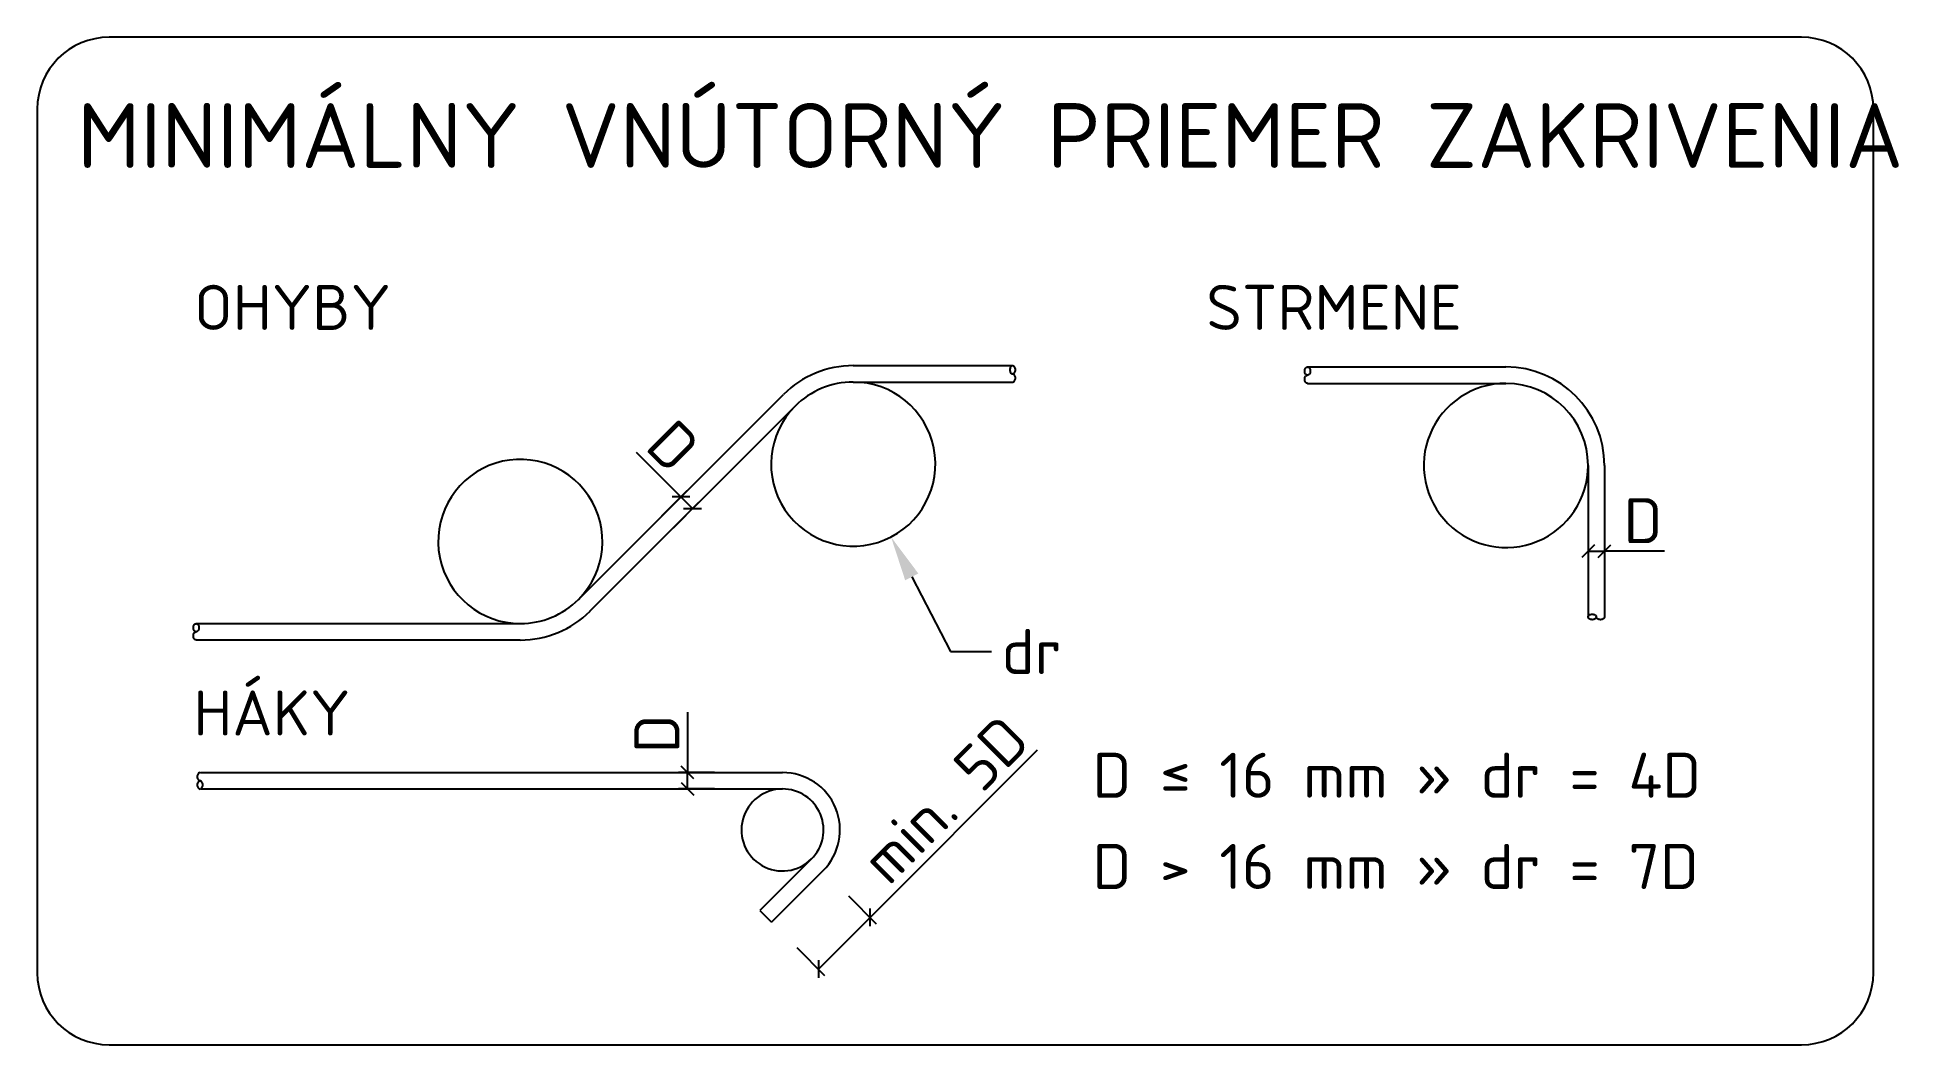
# Model space of a CAD drawing. Header units: metres. Extents: x 0 to 103, y 0 to 56.
import ezdxf
from ezdxf import colors
from ezdxf.entities.mleader import LeaderData, LeaderLine
from ezdxf.math import Vec2, Vec3

# ---------------------------------------------------------------- set-up
doc = ezdxf.new("R2010")
doc.units = ezdxf.units.M
doc.layers.get('DEFPOINTS').update_dxf_attribs({"color": 140})
doc.styles.add('DP_ISOCPEUR', font='isocpeur.ttf')
doc.dimstyles.new('DP_Koty 500 (mm)', dxfattribs={"dimtxt": 1.25, "dimasz": 0.7, "dimexe": 0.5, "dimexo": 0, "dimgap": 0.45, "dimtad": 1, "dimdec": 0, "dimlfac": 1000, "dimzin": 0, "dimdsep": 46, "dimtxsty": 'DP_ISOCPEUR', "dimblk": 'OBLIQUE', "dimcen": 0.225, "dimadec": 0, "dimazin": 0, "dimtfac": 1, "dimtdec": 0, "dimtofl": 0, "dimtmove": 1, "dimatfit": 3, "dimfxl": 1.4, "dimtolj": 1, "dimtzin": 0, "dimarcsym": 0})

# ---------------------------------------------------------------- blocks, each defined once
blk = doc.blocks.new('_Oblique')
at = {"color": 0, "linetype": 'ByBlock', "lineweight": -2}
blk.add_line((-0.5, -0.5), (0.5, 0.5), dxfattribs=at)
blk = doc.blocks.new('*D19')
at = {"color": 0, "lineweight": -2, "transparency": 16777216}
for p, q in [((86.15, 28.93), (86.15, 26.93)), ((87.06, 28.93), (87.06, 26.93)), ((86.15, 27.43), (87.06, 27.43)), ((90.4, 27.43), (87.06, 27.43))]:
    blk.add_line(p, q, dxfattribs=at)
at = {"layer": 'DEFPOINTS', "color": 0, "transparency": 16777216}
for p in [(86.15, 28.93), (87.06, 28.93), (87.06, 27.43)]:
    blk.add_point(p, dxfattribs=at)
at = {"color": 0, "lineweight": -2, "transparency": 16777216, "xscale": 0.7, "yscale": 0.7, "zscale": 0.7, "rotation": 180}
blk.add_blockref('_Oblique', (86.15, 27.43), dxfattribs=at)
at = {"color": 0, "lineweight": -2, "transparency": 16777216, "xscale": 0.7, "yscale": 0.7, "zscale": 0.7}
blk.add_blockref('_Oblique', (87.06, 27.43), dxfattribs=at)
at = {"color": 0, "lineweight": 9, "transparency": 16777216, "insert": (89.2, 29.13), "char_height": 2.5, "attachment_point": 5, "style": 'DP_ISOCPEUR'}
blk.add_mtext('\\A1;D', dxfattribs=at)
blk = doc.blocks.new('*D20')
at = {"color": 0, "lineweight": -2, "transparency": 16777216}
for p, q in [((55.55, 16.37), (46.26, 7.08)), ((45.07, 8.27), (46.61, 6.73)), ((43.39, 4.21), (46.26, 7.08)), ((42.2, 5.4), (43.74, 3.86))]:
    blk.add_line(p, q, dxfattribs=at)
at = {"layer": 'DEFPOINTS', "color": 0, "transparency": 16777216}
for p in [(45.07, 8.27), (46.26, 7.08), (42.2, 5.4)]:
    blk.add_point(p, dxfattribs=at)
at = {"color": 0, "lineweight": -2, "transparency": 16777216, "xscale": 0.7, "yscale": 0.7, "zscale": 0.7}
for p, rotation in [((46.26, 7.08), 45.00000013957379), ((43.39, 4.21), 225.0000001395738)]:
    blk.add_blockref('_Oblique', p, dxfattribs=dict(at, rotation=rotation))
at = {"color": 0, "lineweight": 9, "transparency": 16777216, "insert": (50.41, 13.63), "char_height": 2.5, "attachment_point": 5, "rotation": 45, "style": 'DP_ISOCPEUR'}
blk.add_mtext('\\A1;min. 5D', dxfattribs=at)
blk = doc.blocks.new('*D21')
at = {"color": 0, "lineweight": -2, "transparency": 16777216}
for p, q in [((36.12, 18.48), (36.12, 15.13)), ((37.62, 15.13), (35.62, 15.13)), ((36.12, 14.22), (36.12, 15.13)), ((37.62, 14.22), (35.62, 14.22))]:
    blk.add_line(p, q, dxfattribs=at)
at = {"layer": 'DEFPOINTS', "color": 0, "transparency": 16777216}
for p in [(36.12, 15.13), (37.62, 15.13), (37.62, 14.22)]:
    blk.add_point(p, dxfattribs=at)
at = {"color": 0, "lineweight": -2, "transparency": 16777216, "xscale": 0.7, "yscale": 0.7, "zscale": 0.7}
for p, rotation in [((36.12, 15.13), 90), ((36.12, 14.22), 270)]:
    blk.add_blockref('_Oblique', p, dxfattribs=dict(at, rotation=rotation))
at = {"color": 0, "lineweight": 9, "transparency": 16777216, "insert": (34.42, 17.28), "char_height": 2.5, "attachment_point": 5, "rotation": 90, "style": 'DP_ISOCPEUR'}
blk.add_mtext('\\A1;D', dxfattribs=at)
blk = doc.blocks.new('*D22')
at = {"color": 0, "lineweight": -2, "transparency": 16777216}
for p, q in [((33.27, 32.94), (35.76, 30.45)), ((34.7, 29.39), (36.11, 30.8)), ((35.34, 28.74), (36.76, 30.15)), ((36.4, 29.8), (35.76, 30.45))]:
    blk.add_line(p, q, dxfattribs=at)
at = {"layer": 'DEFPOINTS', "color": 0, "transparency": 16777216}
for p in [(35.76, 30.45), (34.7, 29.39), (35.34, 28.74)]:
    blk.add_point(p, dxfattribs=at)
at = {"color": 0, "lineweight": -2, "transparency": 16777216, "xscale": 0.7, "yscale": 0.7, "zscale": 0.7}
for p, rotation in [((35.76, 30.45), 134.9999999999927), ((36.4, 29.8), 314.9999999999927)]:
    blk.add_blockref('_Oblique', p, dxfattribs=dict(at, rotation=rotation))
at = {"color": 0, "lineweight": 9, "transparency": 16777216, "insert": (35.32, 33.29), "char_height": 2.5, "attachment_point": 5, "rotation": 315, "style": 'DP_ISOCPEUR'}
blk.add_mtext('\\A1;D', dxfattribs=at)

msp = doc.modelspace()

# ---------------------------------------------------------------- linework, layer by layer
at = {"color": 0}
for p, q in [((45.328, 37.7478), (54.2115, 37.7478)), ((70.5636, 37.6745), (81.5864, 37.6745)), ((45.328, 36.8354), (54.2115, 36.8354)), ((70.5636, 36.7622), (81.5864, 36.7622)), ((30.0599, 24.7472), (41.4571, 36.1444)), ((30.7051, 24.1021), (42.1023, 35.4993)), ((86.1483, 32.2002), (86.1483, 23.7815)), ((87.0607, 32.2002), (87.0607, 23.7815)), ((8.8265, 23.4111), (26.8342, 23.4111)), ((8.8265, 22.4987), (26.8342, 22.4987)), ((9.0713, 15.1328), (41.3985, 15.1328)), ((9.0713, 14.2204), (41.3985, 14.2204)), ((43.0114, 10.3266), (40.144, 7.4592)), ((43.6565, 9.6814), (40.7892, 6.8141)), ((40.144, 7.4592), (40.7892, 6.8141))]:
    msp.add_line(p, q, dxfattribs=at)
for points in [[(98.0001, 56), (4, 56, 0.41421356), (0, 52), (0, 4, 0.41421356), (4, 0), (98, 0, 0.41421356), (102, 4), (102, 52, 0.41421356), (98, 56)], [(54.1825, 36.8314, 0.13748252), (54.2383, 36.8471, 0.1070258), (54.292, 36.8981, 0.08090165), (54.3248, 36.9685, 0.06883571), (54.3373, 37.0589, 0.06883571), (54.3248, 37.1492, 0.08090165), (54.292, 37.2197, 0.1070258), (54.2383, 37.2706, 0.13748252), (54.1825, 37.2863, 0.13748252)], [(70.5636, 36.7622, -0.13748252), (70.5077, 36.7778, -0.1070258), (70.4541, 36.8288, -0.08090165), (70.4212, 36.8992, -0.06883571), (70.4087, 36.9896, -0.06883571), (70.4212, 37.0799, -0.08090165), (70.4541, 37.1504, -0.1070258), (70.5077, 37.2013, -0.13748252), (70.5636, 37.217, -0.13748252)], [(8.8265, 22.4987, -0.13748252), (8.7706, 22.5144, -0.1070258), (8.717, 22.5653, -0.08090165), (8.6841, 22.6358, -0.06883571), (8.6716, 22.7261, -0.06883571), (8.6841, 22.8165, -0.08090165), (8.717, 22.8869, -0.1070258), (8.7706, 22.9379, -0.13748252), (8.8265, 22.9536, -0.13748252)], [(87.0607, 23.7815, -0.13748252), (87.045, 23.7256, -0.1070258), (86.9941, 23.672, -0.08090165), (86.9236, 23.6391, -0.06883571), (86.8332, 23.6266, -0.06883571), (86.7429, 23.6391, -0.08090165), (86.6724, 23.672, -0.1070258), (86.6215, 23.7256, -0.13748252), (86.6058, 23.7815, -0.13748252)], [(9.0423, 15.1261, 0.13748252), (8.9865, 15.1105, 0.1070258), (8.9328, 15.0595, 0.08090165), (8.9, 14.9891, 0.06883571), (8.8875, 14.8987, 0.06883571), (8.9, 14.8083, 0.08090165), (8.9328, 14.7379, 0.1070258), (8.9865, 14.6869, 0.13748252), (9.0423, 14.6713, 0.13748252)]]:
    msp.add_lwpolyline(points, format="xyb", dxfattribs=at)
for points in [[(54.1825, 37.7411, 0.13748252), (54.1266, 37.7255, 0.1070258), (54.073, 37.6745, 0.08090165), (54.0401, 37.6041, 0.06883571), (54.0276, 37.5137, 0.06883571), (54.0401, 37.4234, 0.08090165), (54.073, 37.3529, 0.1070258), (54.1266, 37.302, 0.13748252), (54.1825, 37.2863, 0.13748252), (54.2383, 37.302, 0.1070258), (54.292, 37.3529, 0.08090165), (54.3248, 37.4234, 0.06883571), (54.3373, 37.5137, 0.06883571), (54.3248, 37.6041, 0.08090165), (54.292, 37.6745, 0.1070258), (54.2383, 37.7255, 0.13748252)], [(70.5636, 37.6718, -0.13748252), (70.6194, 37.6562, -0.1070258), (70.6731, 37.6052, -0.08090165), (70.7059, 37.5348, -0.06883571), (70.7184, 37.4444, -0.06883571), (70.7059, 37.3541, -0.08090165), (70.6731, 37.2836, -0.1070258), (70.6194, 37.2327, -0.13748252), (70.5636, 37.217, -0.13748252), (70.5077, 37.2327, -0.1070258), (70.4541, 37.2836, -0.08090165), (70.4212, 37.3541, -0.06883571), (70.4087, 37.4444, -0.06883571), (70.4212, 37.5348, -0.08090165), (70.4541, 37.6052, -0.1070258), (70.5077, 37.6562, -0.13748252)], [(86.151, 23.7815, -0.13748252), (86.1666, 23.8373, -0.1070258), (86.2176, 23.891, -0.08090165), (86.2881, 23.9238, -0.06883571), (86.3784, 23.9363, -0.06883571), (86.4688, 23.9238, -0.08090165), (86.5392, 23.891, -0.1070258), (86.5902, 23.8373, -0.13748252), (86.6058, 23.7815, -0.13748252), (86.5902, 23.7256, -0.1070258), (86.5392, 23.672, -0.08090165), (86.4688, 23.6391, -0.06883571), (86.3784, 23.6266, -0.06883571), (86.2881, 23.6391, -0.08090165), (86.2176, 23.672, -0.1070258), (86.1666, 23.7256, -0.13748252)], [(8.8265, 23.4084, -0.13748252), (8.8824, 23.3927, -0.1070258), (8.936, 23.3418, -0.08090165), (8.9689, 23.2713, -0.06883571), (8.9814, 23.181, -0.06883571), (8.9689, 23.0906, -0.08090165), (8.936, 23.0202, -0.1070258), (8.8824, 22.9692, -0.13748252), (8.8265, 22.9536, -0.13748252), (8.7706, 22.9692, -0.1070258), (8.717, 23.0202, -0.08090165), (8.6841, 23.0906, -0.06883571), (8.6716, 23.181, -0.06883571), (8.6841, 23.2713, -0.08090165), (8.717, 23.3418, -0.1070258), (8.7706, 23.3927, -0.13748252)], [(9.0423, 14.2164, 0.13748252), (9.0982, 14.2321, 0.1070258), (9.1518, 14.283, 0.08090165), (9.1847, 14.3535, 0.06883571), (9.1972, 14.4439, 0.06883571), (9.1847, 14.5342, 0.08090165), (9.1518, 14.6047, 0.1070258), (9.0982, 14.6556, 0.13748252), (9.0423, 14.6713, 0.13748252), (8.9865, 14.6556, 0.1070258), (8.9328, 14.6047, 0.08090165), (8.9, 14.5342, 0.06883571), (8.8875, 14.4439, 0.06883571), (8.9, 14.3535, 0.08090165), (8.9328, 14.283, 0.1070258), (8.9865, 14.2321, 0.13748252)]]:
    msp.add_lwpolyline(points, format="xyb", close=True, dxfattribs=at)
for centre, radius, start, end in [((45.328, 32.2735), 5.4743, 89.999998, 134.999998), ((81.5864, 32.2002), 5.4743, 0, 89.999998), ((45.328, 32.2735), 4.5619, 89.999998, 134.999998), ((81.5864, 32.2002), 4.5619, 0, 89.999998), ((26.8325, 27.977), 4.5659, 270.020907, 314.979093), ((26.8325, 27.977), 5.4811, 270.020907, 314.979093), ((41.3985, 11.9395), 3.1933, 314.999998, 89.999998), ((41.3985, 11.9395), 2.281, 314.999998, 89.999998)]:
    msp.add_arc(centre, radius, start, end, dxfattribs=at)
at = {"color": 0, "ltscale": 0.02}
for centre, radius, start, end in [((45.328, 32.2735), 4.5619, 134.999998, 89.999932), ((81.5864, 32.2002), 4.5619, 89.999998, 0), ((26.8342, 27.973), 4.5619, 314.999998, 269.999998), ((41.3985, 11.9395), 2.281, 89.999998, 314.999998)]:
    msp.add_arc(centre, radius, start, end, dxfattribs=at)

# ---------------------------------------------------------------- texts
at = {"color": 0, "style": 'DP_ISOCPEUR'}
for s, height, p in [('MINIMÁLNY VNÚTORNÝ PRIEMER ZAKRIVENIA', 3.6, (2.219, 48.7361)), ('OHYBY', 2.5, (8.711, 39.7344)), ('STRMENE', 2.5, (64.9429, 39.7344)), ('HÁKY', 2.5, (8.6726, 17.1927))]:
    msp.add_text(s, height=height, dxfattribs=at).set_placement(p)
at = {"color": 0, "char_height": 2.5, "width": 56.976665, "attachment_point": 1, "style": 'DP_ISOCPEUR'}
for s, insert in [('D ≤ 16 mm » dr = 4D', (58.6254, 16.2304)), ('D > 16 mm » dr = 7D', (58.6254, 11.1608))]:
    msp.add_mtext(s, dxfattribs=dict(at, insert=insert))

# ---------------------------------------------------------------- dimensions: what is measured, and where the dimension line sits
at = {"color": 0, "lineweight": 9}
for base, p1, p2, angle, text, picture, middle, dimtype in [((35.7585, 30.4458), (35.343, 28.74), (34.6979, 29.3852), 315, 'D', '*D22', (34.2301, 32.2045), 160), ((46.2587, 7.0793), (42.2034, 5.3999), (45.0708, 8.2672), 45, 'min. 5D', '*D20', (51.3102, 12.7333), 161), ((36.1195, 15.1328), (37.6195, 14.2204), (37.6195, 15.1328), 90, 'D', '*D21', (34.2441, 17.2774), 160)]:
    dim = msp.add_linear_dim(base=base, p1=p1, p2=p2, angle=angle, text=text, dimstyle='DP_Koty 500 (mm)', override={"dimtxt": 2.5}, dxfattribs=at)
    dim.commit()
    dim.dimension.update_dxf_attribs({"geometry": picture, "text_midpoint": middle, "dimtype": dimtype})
dim = msp.add_linear_dim(base=(87.0607, 27.4264), p1=(86.1483, 28.9264), p2=(87.0607, 28.9264), text='D', dimstyle='DP_Koty 500 (mm)', override={"dimtxt": 2.5}, dxfattribs=at)
dim.commit()
dim.dimension.update_dxf_attribs({"geometry": '*D19', "text_midpoint": (89.2017, 27.4264), "dimtype": 160})

# ---------------------------------------------------------------- leaders
at = {"color": 0, "lineweight": 9, "ltscale": 0.02}
ml = msp.add_multileader_mtext('Standard', dxfattribs=at)
ml.set_content('dr', style='DP_ISOCPEUR')
ml.set_leader_properties(color=9, linetype='Continuous')
ml.build(insert=Vec2(0, 0))
ml.multileader.update_dxf_attribs({"text_left_attachment_type": 2, "text_right_attachment_type": 2, "dogleg_length": 2.2857, "arrow_head_size": 2.5})
ctx = ml.context
ctx.base_point, ctx.char_height, ctx.arrow_head_size, ctx.landing_gap_size, ctx.plane_origin = Vec3(53.0168, 21.8557), 2.50004, 2.5, 1.1429, Vec3(44.8431, 19.7505)
ctx.left_attachment, ctx.right_attachment, ctx.text_align_type = 2, 2, 2
notes = []
notes.append((ctx, [(0, (1, 1, 0), (50.7311, 21.8557), (1, 0, 0), 2.2857, [(0, [(47.4283, 28.2238)], 0, [])])]))
ctx.mtext.insert, ctx.mtext.rotation, ctx.mtext.alignment, ctx.mtext.flow_direction = Vec3(56.9097, 23.1057), 6.28318531, 3, 5
for ctx, leaders in notes:
    for number, flags, end, landing, length, lines in leaders:
        leader = LeaderData()
        leader.index, (leader.has_last_leader_line, leader.has_dogleg_vector, leader.attachment_direction) = number, flags
        leader.last_leader_point, leader.dogleg_vector, leader.dogleg_length = Vec3(end), Vec3(landing), length
        for number, points, colour, breaks in lines:
            line = LeaderLine()
            line.index, line.vertices, line.color, line.breaks = number, Vec3.list(points), colors.encode_raw_color(colour), breaks
            leader.lines.append(line)
        ctx.leaders.append(leader)

doc.saveas('drawing.dxf')
